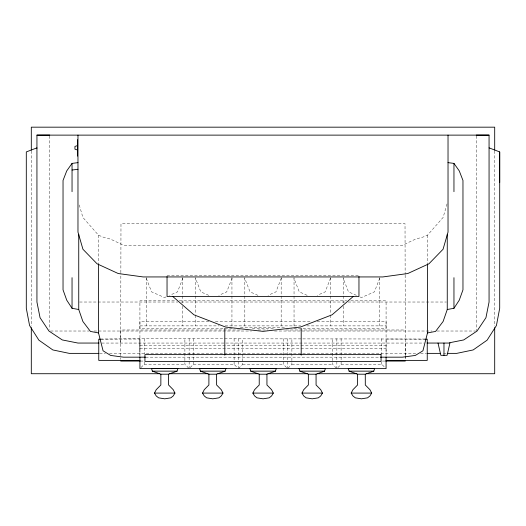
<?xml version="1.0" encoding="UTF-8"?>
<svg xmlns="http://www.w3.org/2000/svg" width="526" height="526" viewBox="0 0 526 526"><rect width="100%" height="100%" fill="white"/><g stroke="black" fill="none" stroke-linecap="round" stroke-linejoin="round"><path stroke-width="0.39" stroke-dasharray="2.63 1.97" d="M120.71 343.057L120.855 273.546M139.923 356.358L139.923 300.826L175.204 300.826M386.077 352.203L386.077 339.033L424.824 339.185M405.29 355.333L405.29 343.057M120.855 272.731L120.98 223.649L405.02 223.649L405.145 274.362M425.067 339.033L139.923 338.698L100.933 339.033M447.041 203.91L443.109 217.448L427.5 235.188L422.917 237.095L415.461 239.133L402.429 245.294L123.571 245.294L110.539 239.133L103.083 237.095L98.5 235.188L82.891 217.448L78.742 203.161M182.87 278.129L177.505 291.864L169.589 295.342M232.091 278.129L226.726 291.864L218.809 295.342M281.311 278.129L275.946 291.864L268.03 295.342M330.538 278.129L325.173 291.864L317.257 295.342M379.759 278.129L374.394 291.864L361.441 297.552L360.001 296.92M140.994 367.549L144.196 364.347L144.196 361.941M193.423 338.698L193.423 364.347L189.15 368.614L184.882 364.347L184.882 338.698M238.383 368.614L242.65 364.347L242.65 338.698M283.35 338.698L283.35 364.347L287.617 368.614L291.891 364.347L291.891 338.698M341.118 338.698L341.118 364.347L336.85 368.614L332.577 364.347L332.577 338.698M165.992 296.92L164.553 297.552L151.6 291.864L146.235 278.129M101.176 339.185L139.923 339.033L139.923 352.203M167.038 275.802L358.962 275.802M179.307 300.826L346.693 300.826M350.796 300.826L386.077 300.826L386.077 356.49M79.61 302.023L177.854 302.023M181.128 302.023L344.872 302.023M348.146 302.023L446.39 302.023M208.848 321.741L139.923 321.741L139.923 328.776L234.28 328.776M215.41 321.741L310.59 321.741M317.152 321.741L386.077 321.741L386.077 328.776L291.72 328.776M139.942 325.883L219.224 325.883M225.174 325.883L300.734 325.883M306.77 325.883L386.051 325.883M240.408 327.645L285.592 327.645M252.335 328.776L273.665 328.776M240.158 329.986L120.71 329.986L120.71 359.429M258.108 329.986L267.892 329.986M285.842 329.986L405.29 329.986L405.29 355.339M50.542 331.018L89.098 331.018M94.022 331.018L251.513 331.018M274.487 331.018L431.977 331.018M436.902 331.018L475.458 331.018M101.715 343.057L424.285 343.057M139.923 345.312L386.077 345.312M139.969 348.633L386.077 348.633M99.644 353.373L105.391 353.373M109.493 353.373L416.507 353.373M420.609 353.373L426.356 353.373M443.596 353.373L446.055 353.373M145.669 357.174L380.331 357.174M140.337 361.06L143.611 361.06M382.389 361.06L385.663 361.06M144.196 364.347L184.882 364.347M193.423 364.347L234.109 364.347L237.311 367.549M242.65 364.347L283.35 364.347M291.891 364.347L332.577 364.347M341.118 364.347L381.804 364.347L385.006 367.549M356.398 295.342L348.482 291.864L343.116 278.129M307.177 295.342L299.261 291.864L293.896 278.129M257.957 295.342L250.041 291.864L244.675 278.129M208.737 295.342L200.82 291.864L195.455 278.129M405.151 275.183L405.29 329.986M494.696 150.982L494.696 326.054M476.273 135.925L476.273 331.018M427.5 235.188L427.5 262.901M381.804 338.698L381.804 353.926M381.804 361.941L381.804 364.347M379.614 277.596L379.614 325.883M343.261 277.596L343.261 302.969M343.261 306.244L343.261 325.883M336.85 338.698L336.85 367.805M330.394 277.596L330.394 314.423M330.394 315.245L330.394 325.883M294.041 277.596L294.041 325.883M287.617 338.698L287.617 368.614M281.167 277.596L281.167 325.883M244.82 277.596L244.82 325.883M238.383 338.698L238.383 367.805M234.109 338.698L234.109 364.347M231.946 277.596L231.946 325.883M195.6 277.596L195.6 314.423M195.6 315.245L195.6 325.883M189.15 338.698L189.15 367.805M182.726 277.596L182.726 302.969M182.726 306.244L182.726 325.883M146.379 277.596L146.379 325.883M144.196 338.698L144.196 353.926M139.923 338.698L139.923 356.49M98.5 235.188L98.5 262.901M49.727 135.925L49.727 329.381M31.304 150.982L31.304 326.054M405.29 356.155L405.29 359.422L405.29 356.155"/><path stroke-width="0.79" d="M160.864 374.19L160.857 384.979L156.229 389.687L154.473 393.086L156.215 395.94L158.615 397.847L164.717 398.826L170.819 397.847L173.218 395.94L174.961 393.086L173.205 389.687L168.576 384.979L168.57 374.19L177.065 371.146L177.893 368.548L151.541 368.548L152.362 371.146L160.864 374.19L168.57 374.19M208.907 374.19L208.894 384.979L204.266 389.687L202.517 393.086L204.252 395.94L206.659 397.847L212.76 398.826L218.862 397.847L221.262 395.94L223.004 393.086L221.249 389.687L216.62 384.979L216.613 374.19L225.108 371.146L225.937 368.548L199.584 368.548L200.406 371.146L208.907 374.19L216.613 374.19M259.233 374.19L259.226 384.979L254.597 389.687L252.842 393.086L254.584 395.94L256.984 397.847L263.085 398.826L269.187 397.847L271.587 395.94L273.329 393.086L271.574 389.687L266.945 384.979L266.938 374.19L275.44 371.146L276.262 368.548L249.909 368.548L250.738 371.146L259.233 374.19L266.938 374.19M308.361 374.19L308.354 384.979L303.726 389.687L301.97 393.086L303.712 395.94L306.112 397.847L312.214 398.826L318.315 397.847L320.722 395.94L322.458 393.086L320.709 389.687L316.08 384.979L316.067 374.19L324.568 371.146L325.39 368.548L299.038 368.548L299.866 371.146L308.361 374.19L316.067 374.19M357.588 374.19L357.575 384.979L352.946 389.687L351.19 393.086L352.933 395.94L355.333 397.847L361.441 398.826L367.542 397.847L369.942 395.94L371.685 393.086L369.929 389.687L365.3 384.979L365.287 374.19L373.789 371.146L374.617 368.548L348.265 368.548L349.086 371.146L357.588 374.19L365.287 374.19M489.062 147.865L499.7 151.922L499.7 308.269L496.426 325.528L487.115 340.164L473.17 349.941L456.726 353.373L447.698 353.373M427.5 263.717L427.5 332.919L422.917 350.809L415.356 355.431L402.429 357.174L380.331 357.174M447.258 234.28L447.258 309.505L443.109 321.485L435.567 331.433L427.5 332.919M447.258 309.505L453.958 308.295L459.257 300.188L462.965 289.859L462.965 180.431L459.257 170.891L453.958 163.395L448.001 162.633M77.999 162.633L72.042 163.395L66.743 170.891L63.035 180.431L63.035 289.859L66.743 300.188L72.042 308.295L78.742 309.505L82.891 321.485L90.433 331.433L98.5 332.919L103.083 350.809L110.644 355.431L123.571 357.174L145.669 357.174M353.262 296.467L332.084 314.804L300.385 327.06L263 331.367L225.615 327.06L193.916 314.804L172.738 296.467M77.565 145.571L74.942 146.425L74.942 149.18L77.565 150.035M449.598 342.742L463.728 339.934L477.043 331.038L485.939 317.724L489.062 302.023L489.062 135.123L476.273 135.103M72.042 170.036L77.999 169.273M100.367 339.185L98.756 339.191L98.756 360.382L139.923 360.382M36.938 148.214L36.938 135.123L49.727 135.103M36.938 135.123L489.062 135.123M98.941 343.057L77.973 343.057L62.272 339.934L48.957 331.038L40.061 317.724L36.938 302.023L36.938 147.865L26.3 151.922L26.3 308.269L29.574 325.528L38.885 340.164L52.83 349.941L69.274 353.373L98.822 353.373M427.059 343.057L449.934 343.057L447.087 355.333L440.847 355.333L438.007 343.057M427.178 353.373L440.308 353.373M386.077 360.382L427.243 360.382L427.243 339.191L425.633 339.185M120.71 361.06L140.337 361.06M385.663 361.06L405.29 361.06M152.362 371.146L177.065 371.146M200.406 371.146L225.108 371.146M250.738 371.146L275.44 371.146M299.866 371.146L324.568 371.146M349.086 371.146L373.789 371.146M159.477 373.723L31.304 373.723L31.304 327.698M169.339 373.723L207.954 373.723M217.81 373.723L258.069 373.723M267.931 373.723L307.368 373.723M317.224 373.723L356.661 373.723M366.523 373.723L494.696 373.723L494.696 327.698M154.473 393.086L174.961 393.086M202.517 393.086L223.004 393.086M252.842 393.086L273.329 393.086M301.97 393.086L322.458 393.086M351.19 393.086L371.685 393.086M499.7 151.922L499.7 182.555M494.696 150.186L494.696 127.174L31.304 127.174L31.304 150.186M453.958 163.369L453.958 191.681M453.958 277.682L453.958 308.295M448.027 135.123L448.027 232.078L443.063 249.245L428.933 263.802L407.781 273.527L382.836 276.939L143.164 276.939L118.219 273.527L97.067 263.802L82.937 249.245L77.973 232.078L77.973 135.123M443.97 343.057L443.97 355.333M386.077 356.924L386.077 368.614L139.923 368.614L139.923 356.924M358.962 276.597L358.962 296.467L167.038 296.467L167.038 276.597M301.194 328.382L301.194 355.168M224.806 328.382L224.806 355.168M98.5 263.717L98.5 332.919M78.742 234.28L78.742 309.505M77.565 139.692L77.565 156.09M72.042 163.369L72.042 191.681M72.042 277.682L72.042 308.295M381.067 354.616L144.933 354.616L144.933 361.401L381.067 361.401L381.067 354.616"/></g></svg>
